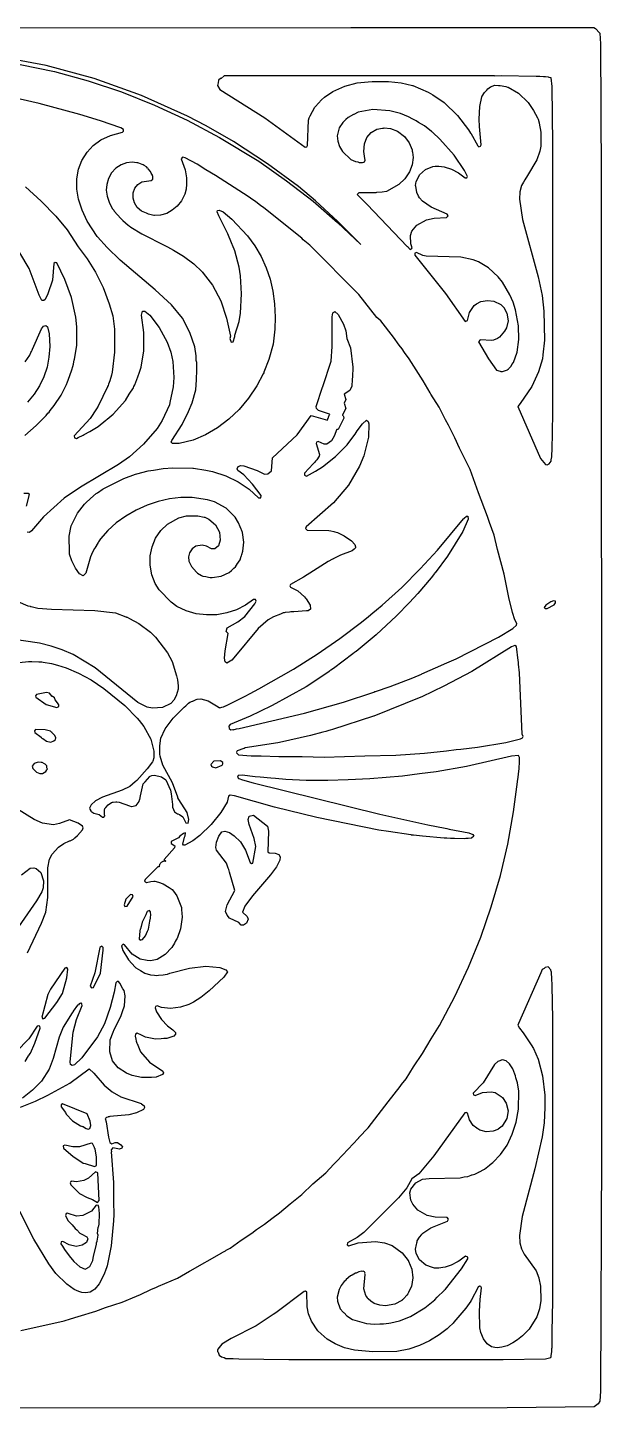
# Model space of a CAD drawing. Header units: millimetres. Extents: x 0 to 300, y 0 to 300.
# Drawn here: x 175.5 to 300, y 0 to 299.6 of the extents above; entities that cross this region are included whole.
import ezdxf

# ---------------------------------------------------------------- set-up
doc = ezdxf.new("R2010")
doc.units = ezdxf.units.MM
doc.layers.add('CUT', color=7, linetype='CONTINUOUS')

msp = doc.modelspace()

# ---------------------------------------------------------------- linework, layer by layer
at = {"layer": 'CUT'}
for points in [[(27.2191, 299.6129), (245.5886, 299.6272), (298.3489, 299.6264), (298.6672, 299.4413), (299.5771, 298.4734), (299.6094, 298.3957), (299.7618, 296.096), (299.936, 267.3332), (299.9759, 101.7682), (299.9702, 55.9573), (299.7618, 3.7248), (299.6696, 1.5786), (299.3056, 0.977), (298.3893, 0.3273), (279.572, 0.1191), (2.5999, 0.0003)], [(173.9128, 291.6307), (181.3279, 290.0822), (188.6536, 288.087), (195.89, 285.6749), (203.0371, 282.816), (210.1246, 279.5403), (217.1525, 275.8179), (225.6396, 270.6661), (231.6551, 266.3778), (237.4323, 261.9407), (242.7032, 257.3547), (247.8253, 252.5602), (242.7926, 257.5631), (237.9683, 262.03), (234.2757, 265.1271), (227.5455, 270.0407), (220.1602, 274.9245), (214.2043, 278.3491), (210.1544, 280.4337), (200.1783, 284.9304), (189.9342, 288.5932), (179.5114, 291.4223), (168.9397, 293.3579)], [(173.6682, 161.8836), (175.6582, 162.0802), (175.728, 162.0825), (176.0207, 162.0921), (176.2539, 162.0998), (176.3801, 162.104), (177.9411, 162.0323), (178.2742, 162.0045), (178.4709, 161.9881), (178.6175, 161.9759), (178.8546, 161.9562), (180.7016, 161.6363), (181.9695, 161.3132), (183.8943, 160.7293), (186.5586, 159.5601), (189.2538, 158.0792), (192.0336, 156.2364), (196.6187, 152.5147), (199.2479, 149.7802), (199.7281, 149.236), (200.6881, 147.9897), (202.2192, 145.2531), (202.8553, 142.5986), (202.8884, 141.9747), (202.8894, 141.1765), (202.6872, 140.4718), (202.5916, 140.2923), (201.4516, 138.8046), (199.1881, 136.2843), (198.8413, 135.9509), (197.6606, 134.9773), (196.0056, 134.1744), (191.7389, 132.6647), (190.2251, 131.8235), (189.2644, 130.9873), (188.93, 130.2245), (189.022, 130.0214), (189.185, 129.636), (189.2019, 129.6243), (189.2075, 129.6118), (189.8384, 129.1722), (191.0166, 128.8918), (191.7465, 128.3052), (192.046, 128.308), (192.2674, 128.559), (192.1915, 128.9469), (192.1719, 129.8104), (192.2845, 130.1518), (192.443, 130.414), (192.9655, 130.9535), (193.7133, 131.4874), (193.7527, 131.5066), (193.8862, 131.5203), (194.0859, 131.5409), (194.6335, 131.5974), (194.8548, 131.6203), (195.3731, 131.5843), (197.586, 130.7639), (197.9524, 130.5988), (198.006, 130.6082), (198.0603, 130.588), (199.0737, 130.7911), (199.7272, 131.7189), (199.7947, 132.0251), (199.8689, 132.1486), (199.9862, 132.8931), (200.5642, 135.5134), (200.6232, 135.579), (200.6606, 135.6205), (200.994, 135.991), (201.9826, 137.0896), (202.095, 137.1559), (202.423, 137.3128), (202.9746, 137.3733), (203.973, 137.2177), (204.5522, 137.0583), (205.4907, 136.3724), (206.5329, 134.1208), (206.67, 133.3542), (206.9048, 131.0499), (206.9603, 130.8548), (206.9382, 130.4349), (207.3551, 129.4224), (208.04, 129.0353), (208.086, 129.0495), (208.4317, 128.8468), (209.1445, 128.3692), (209.4139, 127.9195), (209.7939, 127.0445), (210.3117, 127.0083), (210.4775, 127.7979), (210.0802, 129.2747), (208.3204, 132.1089), (208.0943, 132.5078), (208.0576, 132.5995), (206.9637, 135.7185), (204.8075, 139.5594), (204.2276, 141.4959), (204.1947, 141.9839), (204.1921, 142.1939), (204.1902, 142.3476), (204.184, 142.8468), (204.1728, 143.7528), (204.3923, 145.4367), (205.3211, 147.4734), (207.0839, 149.7872), (209.4725, 152.1716), (209.8053, 152.4697), (209.8612, 152.5198), (210.0472, 152.6865), (210.4211, 153.0214), (210.6904, 153.2164), (211.2986, 153.4862), (211.3001, 153.4868), (211.3317, 153.5009), (212.0688, 153.8278), (212.3179, 153.9277), (213.0558, 153.9875), (214.6986, 153.5585), (216.493, 152.4535), (217.0848, 152.0719), (217.1076, 152.0751), (217.213, 152.0101), (217.6245, 152.1465), (218.0219, 152.2015), (218.4477, 152.4195), (218.473, 152.4278), (222.6864, 154.5351), (223.7836, 155.1508), (225.6613, 156.1119), (233.179, 160.4204), (238.3067, 163.6404), (243.2289, 167.0504), (247.9562, 170.6177), (249.4603, 171.8626), (250.4249, 172.6102), (251.1893, 173.2938), (252.4464, 174.3343), (256.6965, 178.1678), (260.6809, 182.1514), (264.3966, 186.2232), (270.0456, 193.0016), (270.1738, 193.1177), (270.2028, 193.1439), (270.2128, 193.1529), (270.7059, 193.5993), (271.0093, 193.5774), (271.1086, 192.9569), (269.8949, 190.3061), (266.5586, 184.9438), (263.8823, 181.333), (263.8797, 181.3296), (263.8678, 181.3143), (263.7772, 181.1968), (263.0472, 180.2501), (260.1298, 176.8108), (258.3241, 174.866), (255.5575, 171.9983), (251.1285, 167.8962), (246.7427, 164.2777), (246.6118, 164.1735), (246.6025, 164.1661), (246.3946, 164.0007), (246.0716, 163.7437), (241.8616, 160.58), (241.2619, 160.1654), (241.0892, 160.0461), (240.8876, 159.9067), (239.969, 159.2718), (235.9305, 156.5791), (228.5297, 152.4911), (225.9091, 151.2195), (223.7691, 150.2225), (219.4238, 148.3699), (219.171, 148.0687), (219.2001, 147.5351), (219.5532, 147.273), (220.0219, 147.3383), (220.1195, 147.2783), (220.8472, 147.4533), (221.38, 147.5276), (235.5609, 150.8874), (244.0166, 153.2693), (250.5785, 155.4438), (250.8604, 155.5311), (250.9904, 155.5803), (254.1498, 156.6273), (259.0391, 158.5054), (260.9812, 159.3598), (260.9898, 159.363), (265.8202, 161.4801), (265.9474, 161.5444), (268.4366, 162.6395), (277.6271, 167.3392), (280.7748, 169.2209), (281.5698, 169.972), (281.6126, 170.3331), (281.1643, 171.1495), (280.7072, 172.7283), (279.9279, 175.99), (278.8609, 181.0361), (277.4523, 186.3513), (276.6942, 189.524), (275.7036, 192.2242), (275.289, 193.5371), (273.3352, 198.6803), (271.4763, 203.7473), (269.1905, 208.3784), (268.1506, 210.6362), (267.7251, 211.4542), (266.8142, 213.3685), (266.152, 214.5345), (264.8137, 217.246), (263.0094, 220.0851), (262.8253, 220.3919), (261.3425, 223.0027), (258.2563, 227.7507), (257.2428, 229.1589), (256.7487, 229.9364), (256.1128, 230.729), (254.8956, 232.4203), (252.1136, 235.9725), (251.2927, 236.7371), (247.3238, 241.6841), (236.7412, 252.3886), (235.3102, 253.541), (234.9847, 253.9052), (226.7702, 260.4881), (225.9964, 261.0418), (224.9978, 261.846), (223.8392, 262.5853), (223.3115, 262.9628), (216.2423, 267.5667), (214.1546, 268.7647), (212.2587, 269.9744), (209.7049, 271.3412), (209.0959, 271.5488), (208.7901, 271.1661), (209.6941, 268.7492), (209.9769, 267.0519), (209.9858, 266.985), (209.9901, 266.9523), (209.9959, 266.9085), (210.0031, 266.8551), (209.9858, 265.6779), (209.8651, 264.6057), (209.6051, 263.4734), (208.9015, 262.0668), (207.958, 260.8797), (206.8774, 259.9811), (205.6792, 259.3205), (204.3209, 258.935), (203.0179, 258.8817), (202.9917, 258.8834), (202.9831, 258.884), (202.9476, 258.8863), (202.8601, 258.8919), (201.7467, 259.1213), (201.6962, 259.144), (201.4136, 259.2706), (201.2887, 259.3266), (200.2389, 259.7972), (199.2804, 260.6172), (198.6809, 261.5788), (198.3713, 262.6477), (198.4057, 263.8071), (198.7493, 264.7601), (199.3827, 265.5801), (200.3138, 266.157), (202.2951, 266.447), (202.6922, 266.7354), (202.6323, 267.1549), (202.6499, 267.4201), (202.5865, 267.4749), (202.5642, 267.6309), (202.314, 268.0071), (202.1687, 268.4026), (201.6511, 269.0039), (201.5878, 269.0991), (201.5379, 269.1355), (201.2907, 269.4226), (200.7487, 269.7102), (200.5645, 269.8442), (200.3145, 269.9405), (200.0189, 270.0973), (199.6619, 270.1917), (199.4253, 270.2827), (199.2337, 270.3048), (199.2176, 270.3091), (199.1992, 270.3088), (198.2125, 270.4226), (196.95, 270.2793), (195.7611, 269.8671), (194.6444, 269.1447), (193.7188, 268.0941), (193.0777, 266.9196), (192.6684, 265.6086), (192.5596, 264.3575), (192.7319, 263.0599), (193.1669, 261.725), (193.8653, 260.3863), (194.1978, 259.9974), (194.2914, 259.8185), (195.6891, 258.2095), (195.8419, 258.0746), (196.1207, 257.7486), (197.3461, 256.7465), (197.4881, 256.6211), (197.5219, 256.6027), (197.8777, 256.3117), (200.2691, 254.8936), (205.3932, 252.307), (205.8339, 252.0789), (207.1672, 251.3533), (209.3353, 250.0622), (211.5503, 248.3935), (213.37, 246.6317), (213.3892, 246.6082), (213.4015, 246.5932), (213.4189, 246.5719), (213.5825, 246.3717), (215.5946, 243.7206), (217.3821, 240.3256), (218.661, 236.5483), (219.4949, 232.6355), (219.386, 232.1315), (219.6242, 231.3573), (220.0709, 231.4168), (220.4878, 232.608), (220.4624, 232.8537), (221.3804, 235.8561), (221.7109, 237.65), (221.8862, 241.8605), (221.6803, 245.7593), (221.3808, 247.6189), (220.4332, 251.1953), (219.9509, 252.3912), (219.9073, 252.5363), (219.7478, 252.8949), (218.9619, 254.8438), (216.9574, 258.7965), (216.6206, 259.6627), (216.7126, 259.9731), (217.0789, 260.0223), (217.9084, 259.6233), (219.8322, 258.0389), (223.1996, 254.4335), (224.7915, 252.2441), (226.1617, 249.9293), (227.2711, 247.525), (228.1096, 245.033), (228.701, 242.4309), (229.0657, 239.6657), (229.1846, 236.8028), (229.1242, 234.2265), (228.736, 230.9712), (227.8576, 227.6419), (226.777, 224.8624), (226.7733, 224.8543), (226.7262, 224.7525), (226.7174, 224.7334), (226.6221, 224.5271), (225.2113, 221.8796), (223.4129, 219.2451), (221.3696, 216.7852), (219.1226, 214.6269), (216.6623, 212.7631), (214.0838, 211.2311), (211.3894, 210.068), (208.4131, 209.3835), (206.8978, 209.4047), (206.6735, 209.6958), (206.775, 209.9991), (208.9947, 213.5138), (210.4127, 216.2931), (211.1816, 218.2185), (211.976, 221.0549), (212.1483, 223.2084), (212.1402, 223.8948), (212.2359, 224.6721), (212.1791, 226.9687), (212.099, 227.3741), (212.0871, 228.3797), (211.7652, 230.3317), (210.7104, 233.4359), (209.0739, 236.5585), (206.7161, 239.4718), (203.1757, 242.7462), (195.5956, 249.1334), (192.7586, 251.8813), (190.6457, 254.2304), (190.5657, 254.3329), (188.3911, 257.6528), (187.306, 260.0271), (186.5442, 262.3681), (186.1856, 264.6036), (186.152, 266.8115), (186.5161, 268.8749), (187.2452, 270.8184), (188.3826, 272.6278), (189.7206, 274.0549), (191.4188, 275.2433), (193.484, 276.1891), (196.0937, 276.9564), (196.3035, 277.1676), (196.2864, 277.4998), (195.7042, 277.8629), (191.3041, 279.3985), (186.8128, 280.7967), (177.9981, 283.1493), (173.8634, 284.071)], [(175.0056, 265.0873), (178.4119, 261.9967), (181.6065, 258.7119), (184.1084, 255.7335), (186.4382, 252.0333), (188.3828, 249.4584), (190.2588, 246.5402), (191.8862, 243.1971), (193.2271, 239.6814), (193.9542, 237.0714), (194.3428, 234.1596), (194.3423, 229.1695), (193.8476, 224.8643), (193.682, 224.212), (193.3081, 222.997), (193.0301, 222.2207), (192.9452, 221.9838), (192.8552, 221.7324), (192.8272, 221.6541), (190.8113, 217.5005), (190.4737, 216.8726), (189.0503, 214.7816), (185.634, 211.0797), (185.6685, 210.5798), (186.0985, 210.4907), (186.4557, 210.6718), (186.4794, 210.6599), (187.56, 211.1967), (187.7957, 211.3511), (189.0301, 211.9769), (190.8394, 213.1054), (192.4732, 214.4152), (192.642, 214.5258), (192.781, 214.662), (194.094, 215.7146), (196.7214, 218.6914), (197.5618, 220.0892), (198.4527, 221.4669), (198.5762, 221.7765), (198.7579, 222.0787), (199.4098, 223.8663), (199.8028, 224.8514), (199.8477, 225.0668), (200.1581, 225.9179), (200.7418, 229.4844), (200.7437, 233.477), (200.2366, 237.2346), (200.4466, 238.0809), (200.9319, 238.0934), (202.0138, 237.2032), (204.0689, 234.5499), (205.7846, 231.3342), (206.5668, 229.2327), (206.9983, 227.1763), (207.2066, 223.6834), (207.0844, 221.6672), (206.3809, 218.2573), (206.2518, 217.7887), (204.6869, 214.3845), (203.5752, 212.6683), (200.6186, 209.2262), (197.575, 206.4811), (195.2373, 204.8018), (186.9826, 199.9138), (183.458, 197.5456), (178.9226, 193.4559), (176.3578, 190.4154), (175.8751, 190.0893), (175.3806, 190.1436)], [(174.8596, 211.1272), (177.3846, 213.2978), (179.4925, 215.4642), (179.8873, 215.9449), (180.1419, 216.2015), (180.3749, 216.5385), (181.2893, 217.6517), (182.743, 219.8613), (183.9266, 222.1644), (184.1335, 222.7597), (184.3258, 223.1444), (185.1217, 225.3888), (185.28, 226.0592), (185.4687, 226.6021), (185.6229, 227.5111), (185.6496, 227.6241), (185.6556, 227.7039), (186.1503, 230.6199), (186.2113, 234.6611), (185.9721, 236.759), (185.052, 241.0822), (183.5792, 244.9979), (181.8717, 248.5579), (181.4923, 248.6898), (181.1981, 248.4163), (180.8809, 244.8503), (179.9156, 241.8835), (179.3086, 240.6565), (178.9864, 240.3919), (178.594, 240.4268), (177.9787, 241.5482), (175.8454, 247.33), (173.7924, 250.7833)], [(174.9551, 227.069), (175.9974, 228.5282), (176.1615, 229.1026), (176.3366, 229.3532), (176.4693, 229.637), (176.5903, 229.8255), (178.5355, 234.2477), (178.9105, 234.831), (179.4691, 235.001), (179.8, 234.6992), (180.1679, 233.21), (180.2867, 230.4166), (180.1318, 228.1189), (179.7063, 225.9485), (179.0114, 223.8725), (178.0724, 221.8819), (176.8945, 220.0561), (175.4831, 218.3401)], [(175.2232, 195.7961), (175.8912, 198.2819), (175.6145, 198.5331), (174.7132, 198.5315)], [(173.4012, 175.0892), (175.5424, 174.1771), (176.0606, 174.0495), (176.1204, 174.0253), (176.2478, 174.0034), (177.7173, 173.6416), (180.6865, 173.4075), (190.0703, 173.1689), (194.5529, 172.6015), (196.8295, 171.788), (196.9117, 171.7483), (196.9698, 171.7202), (197.0855, 171.6643), (197.5758, 171.4273), (199.6373, 170.336), (202.1263, 168.4615), (203.2633, 167.3718), (205.8258, 163.9434), (206.8414, 162.0622), (207.8202, 158.9298), (207.8987, 158.6488), (207.964, 158.4155), (207.9759, 158.373), (208.0432, 158.132), (208.168, 156.7645), (208.1682, 156.7534), (208.1708, 156.5733), (208.1735, 156.383), (208.1779, 156.0761), (207.7142, 154.5981), (207.2205, 153.7104), (206.5365, 152.9964), (204.7596, 152.0615), (202.6248, 151.9363), (201.4637, 152.1902), (199.3906, 153.1724), (190.1507, 160.6903), (185.3855, 163.6077), (183.0222, 164.6398), (180.6001, 165.436), (178.054, 166.0562), (171.6257, 166.9742)], [(174.0479, 16.9128), (183.433, 19.0207), (184.7736, 19.4476), (186.4751, 19.915), (190.2646, 21.0793), (192.3688, 21.866), (195.9835, 23.0169), (199.0932, 24.3799), (200.0235, 24.7277), (202.2662, 25.7707), (203.452, 26.2905), (203.7729, 26.4233), (203.9208, 26.496), (207.9934, 28.281), (210.6027, 29.7697), (210.7299, 29.8419), (210.7903, 29.8716), (217.598, 33.7355), (217.692, 33.7971), (218.3946, 34.1963), (218.5662, 34.3129), (219.4079, 34.7931), (221.7991, 36.4912), (224.1721, 38.0478), (225.1451, 38.784), (226.9265, 39.9947), (228.4483, 41.2132), (230.1699, 42.4358), (232.4317, 44.4028), (234.9597, 46.4271), (237.3909, 48.7158), (240.1886, 51.1489), (241.9002, 52.9607), (242.5933, 53.6132), (245.0291, 56.2728), (247.2002, 58.5711), (247.3353, 58.7108), (247.3666, 58.7472), (249.375, 60.8732), (253.7284, 66.5169), (256.3588, 69.8792), (256.6201, 70.2658), (257.6094, 71.5482), (259.2264, 74.1199), (261.2038, 77.0442), (263.0583, 80.2145), (264.8629, 83.0845), (268.1808, 89.3648), (271.1625, 95.7458), (273.8012, 102.2388), (276.0912, 108.8396), (278.0592, 115.6085), (279.6643, 122.4469), (280.9395, 129.4161), (281.765, 135.9778), (281.8042, 136.2418), (281.8219, 136.4303), (282.1312, 138.8894), (282.1838, 140.2939), (282.1887, 140.3461), (282.1877, 140.3967), (282.2192, 141.2386), (281.9902, 141.6755), (280.4567, 141.5474), (270.6865, 139.2842), (264.1073, 138.1534), (260.5461, 137.6921), (256.863, 137.2239), (249.7535, 136.5992), (245.0192, 136.3783), (240.6464, 136.2618), (235.9581, 136.2411), (231.508, 136.4521), (229.2889, 136.663), (228.2889, 136.758), (225.9162, 136.9835), (224.8961, 137.0805), (222.0561, 137.4019), (221.1502, 137.3158), (221.047, 136.9602), (221.2526, 136.6945), (221.5189, 136.6147), (221.8824, 136.4383), (223.1103, 136.1378), (224.4618, 135.7329), (251.9268, 128.9706), (262.3129, 126.6196), (266.0544, 125.8963), (266.4142, 125.8173), (266.952, 125.7228), (271.2455, 124.8927), (272.0584, 124.5672), (272.2964, 124.1529), (271.832, 123.7438), (271.1071, 123.6502), (270.9518, 123.6452), (270.8475, 123.6419), (270.579, 123.6334), (270.2212, 123.622), (270.2142, 123.6218), (268.1344, 123.6379), (267.8832, 123.6526), (267.5997, 123.6691), (267.2635, 123.6887), (266.4649, 123.7353), (266.0409, 123.7601), (265.8513, 123.7711), (261.1566, 124.1853), (259.2484, 124.3783), (258.7963, 124.424), (258.6771, 124.4361), (258.6539, 124.4384), (253.7737, 125.1682), (251.6929, 125.5055), (238.2454, 128.2064), (229.0388, 130.4411), (220.3764, 132.9329), (219.4467, 133.05), (219.0647, 132.8317), (218.7622, 131.5481), (217.4327, 129.2879), (215.3199, 126.699), (212.8917, 124.3045), (211.3229, 123.15), (209.6413, 122.2155), (209.2981, 122.202), (209.1446, 122.4155), (209.5219, 123.9253), (209.5035, 123.9516), (209.6481, 124.2408), (209.7374, 124.896), (209.2908, 124.7769), (208.5165, 124.1813), (208.2098, 123.8152), (206.6734, 123.0405), (206.6219, 122.5847), (207.4276, 122.0804), (207.373, 121.6657), (205.1161, 119.0773), (205.1403, 119.0607), (205.231, 118.9842), (205.3138, 118.8991), (205.3878, 118.8062), (205.4229, 118.7518), (205.4618, 118.727), (205.4252, 118.733), (205.3031, 118.7409), (205.1807, 118.7367), (205.0593, 118.7207), (204.9401, 118.6928), (204.8242, 118.6534), (204.7126, 118.6028), (204.6066, 118.5416), (204.5071, 118.4703), (204.415, 118.3896), (204.3312, 118.3002), (204.2566, 118.2032), (204.1919, 118.0992), (204.1376, 117.9895), (204.0944, 117.8749), (204.0625, 117.7567), (204.0424, 117.6359), (204.0355, 117.5343), (203.7437, 117.531), (203.0851, 116.8648), (202.4304, 116.2024), (202.2953, 116.0657), (201.7879, 115.5523), (201.6495, 115.4123), (200.9857, 114.7571), (200.8827, 114.4018), (201.2739, 114.0946), (202.2056, 114.3602), (202.9042, 114.4013), (203.107, 114.3869), (203.8904, 114.1653), (204.8817, 113.8299), (206.2322, 113.0078), (206.8524, 112.5891), (207.1492, 112.2165), (207.8726, 111.2571), (208.8738, 108.6606), (208.8896, 108.4521), (208.9027, 108.2803), (208.914, 108.1306), (208.9569, 107.5651), (209.0139, 106.5575), (209.0068, 106.4651), (208.9987, 106.3601), (208.9861, 106.1975), (208.9804, 106.1236), (208.6598, 104.0882), (207.9178, 101.9815), (207.8615, 101.884), (207.7373, 101.6688), (207.5444, 101.3347), (207.3304, 100.9642), (206.778, 100.024), (205.3696, 98.5229), (203.6057, 97.4405), (202.1534, 97.1546), (201.406, 97.1673), (199.8893, 97.5141), (198.1674, 98.5597), (196.5227, 100.6248), (196.223, 100.7671), (195.8323, 100.3814), (196.1788, 99.3845), (197.3762, 97.3162), (198.808, 95.7701), (198.8473, 95.7455), (198.9718, 95.6088), (199.9888, 95.0296), (200.9309, 94.4387), (202.1546, 94.1096), (203.0441, 94.009), (203.4317, 93.9286), (203.9073, 93.9852), (204.9109, 94.0491), (205.3188, 94.1533), (205.8684, 94.2188), (206.3673, 94.4213), (210.5951, 95.502), (214.1557, 95.951), (217.1918, 95.6424), (218.5225, 95.1705), (218.8912, 94.7533), (218.8964, 94.713), (218.0405, 93.5639), (214.8501, 90.6122), (213.0521, 89.14), (211.4741, 88.136), (210.5096, 87.6596), (208.7, 87.0848), (206.4929, 86.8088), (204.5311, 87.0166), (203.5824, 87.3605), (203.2399, 87.2159), (203.1644, 86.8871), (203.4864, 86.0534), (204.5611, 84.3905), (205.8665, 83.0228), (206.9838, 82.1358), (207.6011, 81.547), (207.6158, 81.4314), (207.5949, 81.1988), (207.2361, 80.7696), (205.6855, 80.2768), (205.1391, 80.2409), (205.0747, 80.2367), (204.4845, 80.1979), (203.2197, 80.1147), (201.0522, 80.5885), (200.1972, 80.9608), (199.2819, 81.3906), (198.8766, 81.2283), (198.8119, 80.7857), (198.9804, 80.1027), (199.0165, 79.6675), (199.1858, 79.2701), (199.1961, 79.2281), (199.2317, 79.1622), (199.9815, 77.4023), (201.9667, 75.1636), (204.8462, 73.1754), (205.002, 72.8476), (204.789, 72.4269), (203.3676, 71.8968), (202.3516, 71.798), (200.1712, 71.831), (198.1733, 72.2183), (196.9382, 72.7243), (195.1452, 73.89), (193.9182, 75.4241), (193.3299, 77.3405), (193.4196, 79.9621), (194.0261, 81.6708), (194.3033, 82.2465), (195.5327, 84.6045), (195.768, 85.2883), (195.9521, 85.6708), (196.058, 86.1313), (196.4856, 87.374), (196.6941, 89.5181), (196.4558, 90.6497), (196.1627, 91.0601), (195.5299, 92.2685), (195.2391, 92.6114), (194.911, 92.6673), (194.6357, 92.3767), (194.3057, 90.3262), (193.4112, 86.9578), (192.1455, 83.466), (190.6411, 80.6413), (187.2646, 76.0704), (185.639, 74.5411), (185.1728, 74.4208), (184.8103, 74.6417), (184.7181, 75.2291), (185.4077, 81.6563), (186.1071, 84.3542), (187.3341, 87.4152), (187.2743, 87.7422), (187.2268, 87.7657), (187.1647, 87.9398), (187.0255, 87.8652), (186.9457, 87.9046), (186.6743, 87.7825), (186.5357, 87.6028), (186.3308, 87.4931), (185.4077, 86.2126), (185.3792, 86.1041), (185.1549, 85.8134), (183.2252, 82.7455), (182.3567, 80.5648), (181.0532, 75.9111), (180.1871, 73.5797), (178.4832, 71.0424), (176.5937, 69.0358), (174.4102, 67.295)], [(175.4682, 98.8674), (178.5419, 105.3192), (179.432, 107.6966), (179.8666, 110.8584), (179.8678, 117.3146), (180.2386, 119.1928), (180.8132, 120.2705), (182.2121, 121.816), (183.3274, 122.6162), (184.6212, 123.173), (184.7045, 123.1732), (185.4803, 123.5438), (185.7634, 123.8375), (186.3439, 124.2825), (187.4261, 125.5689), (187.5691, 125.9721), (187.4368, 126.3569), (186.4905, 126.9779), (184.5585, 127.6868), (182.4404, 126.8935), (181.0968, 126.625), (178.7543, 126.9833), (176.8983, 127.7557), (173.3209, 130.0513)], [(174.1577, 115.7976), (176.0757, 117.2402), (176.8506, 117.3333), (177.3245, 117.1858), (178.3472, 116.2543), (178.9413, 114.4621), (178.887, 112.9696), (178.5895, 112.1014), (177.4591, 110.1091), (173.5014, 104.5138)], [(174.9465, 75.2488), (175.7003, 76.4696), (175.8118, 76.6321), (175.8444, 76.703), (176.0903, 77.1012), (177.0903, 79.2236), (178.2534, 82.5359), (178.1664, 82.9271), (177.8555, 83.0475), (177.589, 82.9134), (175.7604, 80.1695), (173.0202, 77.3698)], [(173.9376, 65.3611), (177.214, 66.657), (179.9169, 67.9337), (184.6513, 70.5547), (188.8175, 73.6757), (189.8849, 72.7692), (192.0945, 70.1148), (193.8218, 68.6863), (195.757, 67.5751), (200.1077, 66.1366), (200.1373, 66.126), (200.2008, 66.103), (200.2183, 66.0967), (200.2322, 66.0917), (200.7573, 65.659), (200.833, 65.2856), (200.6385, 64.8767), (199.1559, 64.1007), (197.4255, 63.6986), (193.3604, 63.3173), (193.2002, 63.2783), (193.0094, 63.2779), (192.8783, 63.2), (192.6408, 63.1422), (192.4751, 62.9606), (192.3513, 62.8871), (192.5268, 62.217), (193.0352, 58.8262), (193.3718, 57.7125), (193.7797, 57.4005), (194.4757, 57.7096), (195.0318, 57.6744), (195.7503, 57.2268), (196.07, 56.7512), (195.9269, 56.4449), (195.4218, 56.2862), (193.9763, 56.5498), (193.6519, 56.1198), (193.6781, 55.7065), (193.6204, 55.6407), (194.1002, 49.0478), (194.1345, 48.5064), (194.1377, 48.0991), (194.152, 46.2664), (194.1634, 44.797), (194.1844, 42.1082), (194.1632, 40.7198), (193.6541, 35.2503), (192.7515, 30.9288), (192.3321, 29.7122), (192.2729, 29.5878), (192.1534, 29.3369), (191.5839, 28.141), (191.0446, 27.0085), (190.0848, 25.891), (189.6328, 25.5882), (189.0845, 25.25), (188.0319, 25.0456), (188.0291, 25.0452), (187.2467, 25.1745), (186.5935, 25.3721), (185.6225, 25.8217), (183.9901, 26.9417), (181.6304, 29.3058), (180.0759, 31.4), (176.831, 36.6991), (173.7851, 42.7296)]]:
    msp.add_lwpolyline(points, dxfattribs=at)
for points in [[(268.7876, 280.5243), (271.1725, 277.4411), (271.6175, 276.7187), (271.6327, 276.6941), (271.6351, 276.6901), (271.6352, 276.6899), (273.1435, 273.9607), (273.4159, 273.776), (273.7325, 273.8658), (273.8672, 274.1661), (273.5322, 278.2032), (273.4521, 279.739), (273.5876, 282.5323), (274.0516, 284.633), (274.0608, 284.6595), (274.0742, 284.6977), (274.0751, 284.7005), (274.1022, 284.7778), (274.6351, 285.5216), (275.1032, 286.0444), (275.117, 286.0597), (275.1291, 286.0732), (275.3438, 286.3129), (275.9237, 286.7508), (276.8716, 287.1293), (277.6781, 287.097), (278.0229, 287.0502), (279.2802, 286.824), (279.6224, 286.7176), (279.7403, 286.67), (281.9976, 285.3805), (284.1198, 283.3531), (285.2627, 281.6387), (286.0931, 280.0846), (286.2407, 279.7365), (286.4736, 278.9942), (286.4937, 278.9302), (286.501, 278.9068), (286.5021, 278.9032), (286.8064, 276.9737), (286.8079, 273.8798), (286.6469, 272.8287), (286.0072, 270.9512), (283.9591, 267.5554), (283.3402, 266.621), (283.0669, 266.0762), (282.6286, 265.3494), (282.2816, 263.9929), (282.1959, 262.3912), (282.8745, 258.0152), (286.2346, 245.5278), (287.1012, 241.5248), (287.5224, 238.0645), (287.611, 231.7854), (287.2992, 228.6216), (287.1895, 227.733), (286.344, 224.9312), (284.8945, 221.7679), (282.333, 218.0755), (281.8598, 217.4343), (281.8709, 217.4094), (281.8552, 217.3867), (286.738, 206.0921), (287.8695, 204.8289), (288.2405, 204.7325), (288.6716, 204.9958), (289.0857, 205.5244), (289.1142, 205.8224), (289.219, 206.4701), (289.2306, 207.0407), (289.3061, 207.831), (289.4258, 215.9645), (289.4258, 259.9123), (289.4258, 274.3555), (289.2772, 286.8216), (289.0967, 288.7249), (288.678, 288.7883), (288.5247, 288.8758), (287.8243, 288.9175), (287.4146, 288.9795), (286.5909, 288.991), (285.7953, 289.0384), (278.226, 289.128), (276.8245, 289.1272), (276.7671, 289.128), (276.6813, 289.128), (276.6778, 289.128), (218.1226, 289.1578), (217.5096, 288.6182), (217.3614, 288.5871), (216.9261, 288.2506), (216.8359, 287.6403), (216.6694, 287.0816), (217.2358, 286.1947), (226.981, 280.0396), (235.7153, 273.7191), (236.0403, 273.7797), (236.197, 274.0306), (236.4275, 279.5121), (236.6052, 280.0712), (236.7665, 280.511), (237.8216, 282.3596), (237.938, 282.5213), (239.2806, 283.955), (239.9275, 284.5166), (241.6915, 285.7589), (244.3087, 286.9357), (244.3249, 286.9411), (246.9748, 287.6364), (249.3816, 287.8555), (250.2171, 287.9095), (253.118, 287.909), (253.7759, 287.9008), (256.5067, 287.6709), (259.0006, 287.0924), (259.0235, 287.084), (259.0333, 287.0804), (259.039, 287.0783), (259.0444, 287.0763), (262.3967, 285.6246), (263.3909, 285.0421), (265.837, 283.3557)], [(253.3378, 264.0932), (252.4166, 263.8925), (251.2044, 263.8147), (251.0747, 263.8064), (250.9573, 263.7989), (250.3631, 263.7608), (247.3785, 263.7708), (247.0242, 263.3799), (249.1373, 261.261), (257.814, 252.1448), (257.8995, 252.1222), (258.4882, 251.4951), (258.8087, 251.5878), (258.9394, 251.8563), (258.6048, 252.7197), (258.5512, 254.5167), (258.8822, 255.4529), (259.9739, 256.7865), (262.0205, 257.9483), (263.7162, 258.3087), (266.3963, 258.4354), (266.7079, 258.7784), (266.5055, 259.1601), (263.0397, 260.6381), (261.1623, 261.9495), (260.4914, 262.6808), (260.29, 263.0354), (259.9493, 263.8447), (259.6871, 265.2226), (259.6829, 265.2681), (259.6805, 265.2939), (259.6799, 265.3002), (259.6798, 265.302), (259.7444, 265.8389), (259.789, 266.1767), (260.5212, 267.6628), (261.8544, 268.8622), (263.4382, 269.5075), (263.8842, 269.5359), (264.0387, 269.5457), (264.1711, 269.5541), (264.6926, 269.5873), (265.8563, 269.4333), (267.4286, 268.8863), (268.9497, 268.1211), (270.4287, 267.0237), (270.764, 267.0452), (270.9578, 267.3196), (270.3033, 268.6289), (268.018, 271.9795), (264.9603, 275.4194), (263.328, 276.9061), (263.2174, 277.0106), (263.09, 277.0991), (261.5945, 278.2778), (260.3284, 279.0182), (259.7695, 279.4065), (259.0475, 279.7672), (258.1466, 280.294), (256.3722, 281.0152), (254.0533, 281.599), (250.3794, 281.8309), (247.1804, 281.3061), (246.2464, 280.7915), (246.2433, 280.7905), (246.207, 280.7698), (245.0446, 280.1294), (244.5515, 279.6715), (244.3148, 279.4802), (244.2589, 279.3997), (243.8733, 279.0417), (243.081, 277.8579), (242.651, 276.1302), (242.7844, 274.9844), (243.1938, 273.7935), (243.8279, 272.7263), (245.625, 271.0353), (246.6538, 270.5702), (247.128, 270.5328), (247.464, 270.3849), (248.1541, 270.3217), (248.4444, 270.4292), (248.4472, 270.4289), (248.4483, 270.4306), (248.5851, 270.4813), (248.7455, 270.8565), (248.6352, 271.2138), (248.4497, 272.7162), (248.5576, 274.4166), (249.0999, 275.7674), (250.0129, 276.8411), (251.2863, 277.5586), (252.526, 277.8202), (252.6229, 277.8326), (252.6669, 277.8383), (252.6838, 277.8404), (252.8578, 277.8627), (254.2551, 277.7167), (255.7523, 277.149), (257.2292, 276.001), (258.2844, 274.6349), (258.9088, 273.1408), (258.9198, 273.0615), (258.9545, 272.8126), (258.9833, 272.6056), (259.1101, 271.4645), (258.8976, 269.8711), (258.3294, 268.3402), (257.3129, 266.8142), (255.999, 265.5698)], [(276.6075, 231.7854), (276.226, 231.7134), (273.6814, 231.847), (273.3451, 231.4492), (275.487, 227.7798), (277.2214, 225.2833), (278.0078, 225.0939), (278.1853, 224.9857), (278.3271, 225.017), (278.4521, 224.9869), (278.4753, 224.9962), (278.498, 224.9882), (279.6451, 225.3891), (279.7725, 225.5195), (279.8212, 225.5392), (279.9287, 225.6795), (280.4102, 226.1725), (280.5532, 226.4946), (280.9311, 226.988), (281.7219, 229.2224), (282.1001, 231.9542), (282.013, 234.9163), (281.3368, 238.4022), (280.808, 240.0525), (280.1468, 241.6156), (278.5236, 244.3829), (277.5818, 245.5563), (275.4679, 247.4673), (273.3066, 248.7858), (272.1416, 249.2546), (269.4681, 249.7916), (261.9974, 250.06), (261.2507, 250.1911), (261.2447, 250.1929), (261.2413, 250.1939), (261.2353, 250.1956), (261.2164, 250.2011), (259.8897, 250.8439), (259.4823, 250.702), (259.4764, 250.2394), (266.1551, 241.9102), (270.4045, 235.8873), (270.9405, 236.039), (271.389, 237.7937), (272.3737, 239.3144), (272.8616, 239.7065), (273.7988, 240.1858), (275.2675, 240.402), (276.6186, 240.2544), (278.1496, 239.5236), (278.2149, 239.4682), (278.9007, 238.7843), (278.9187, 238.7541), (279.4975, 237.6455), (279.7487, 236.0275), (279.749, 236.0251), (279.748, 236.0171), (279.7477, 236.0147), (279.7477, 236.0145), (279.7475, 236.0132), (279.3844, 234.5145), (278.9863, 233.7535), (277.8406, 232.4878), (277.4306, 232.1971)], [(202.5097, 186.959), (203.2699, 188.8125), (204.4159, 190.4778), (205.8257, 191.8552), (208.2783, 193.251), (209.9601, 193.6574), (212.4552, 193.7174), (213.8319, 193.4052), (213.9475, 193.3691), (213.9675, 193.3629), (213.9701, 193.3621), (213.9803, 193.3589), (214.7974, 192.9543), (216.2266, 191.7226), (217.1136, 190.117), (217.3015, 188.4269), (216.8844, 187.1751), (216.0802, 186.4874), (215.3909, 186.519), (214.2978, 187.1181), (213.3693, 187.3384), (212.0084, 187.0764), (211.165, 186.5049), (210.6049, 185.6865), (210.3938, 184.8068), (210.5054, 183.864), (211.0226, 182.7139), (212.1141, 181.4863), (212.1175, 181.4818), (212.1189, 181.4809), (212.3319, 181.2414), (213.2501, 180.7652), (213.5077, 180.6021), (214.1654, 180.4873), (214.7487, 180.3479), (215.1279, 180.3192), (215.1319, 180.3185), (215.134, 180.3188), (215.5073, 180.2905), (217.4582, 180.5769), (219.1931, 181.3991), (219.7114, 181.855), (220.1191, 182.1805), (220.2347, 182.3154), (220.5746, 182.6144), (220.8329, 183.0135), (220.866, 183.0522), (220.8998, 183.117), (221.5761, 184.1618), (221.837, 184.9121), (221.8875, 185.0088), (221.9738, 185.3056), (222.2169, 186.0046), (222.3887, 187.993), (222.0973, 190.0874), (221.8848, 190.6161), (221.8585, 190.7804), (221.6217, 191.2706), (221.2515, 192.1917), (220.5053, 193.408), (218.5518, 195.3492), (216.057, 196.6963), (214.519, 197.1796), (211.1794, 197.6732), (208.7594, 197.6462), (206.2834, 197.3536), (203.8247, 196.7639), (201.4053, 195.9687), (199.0403, 194.9068), (196.8243, 193.6384), (194.725, 192.1386), (192.8677, 190.4853), (191.3044, 188.7195), (190.9031, 188.0537), (190.7737, 187.8945), (190.0694, 186.6965), (190.0347, 186.613), (189.5544, 185.8161), (189.1118, 184.806), (188.1621, 181.2776), (187.5366, 180.6725), (186.7762, 181.0932), (185.9174, 182.3441), (185.0886, 183.9142), (184.6052, 185.3724), (184.5904, 185.6001), (184.5601, 187.1547), (184.5474, 187.8032), (184.538, 188.285), (184.5191, 189.2526), (184.9684, 191.5114), (186.3232, 194.273), (187.8729, 196.1968), (188.1072, 196.4732), (189.147, 197.451), (190.382, 198.5096), (190.484, 198.5807), (190.7018, 198.7325), (190.8711, 198.8505), (191.6514, 199.3944), (191.8614, 199.5192), (196.3665, 201.7863), (198.9149, 202.6944), (199.1638, 202.764), (201.6672, 203.4242), (202.8031, 203.6196), (204.8719, 203.9357), (207.0275, 204.1091), (211.3499, 204.0215), (211.5128, 204.008), (214.1344, 203.6094), (215.622, 203.3216), (218.4866, 202.3766), (221.1883, 201.0742), (223.5666, 199.4486), (225.5931, 197.5748), (226.0868, 197.5935), (226.1649, 198.0813), (224.2794, 200.5891), (222.4302, 202.5849), (221.112, 203.5541), (220.963, 203.8869), (221.1718, 204.4041), (221.7428, 204.6143), (222.3958, 204.5479), (225.2868, 203.505), (226.8731, 202.6905), (227.6002, 202.7811), (228.4312, 203.4758), (228.6347, 206.2981), (233.9825, 211.2612), (237.0325, 215.4389), (240.5739, 214.4603), (240.5845, 214.5511), (240.609, 214.6646), (240.6443, 214.7752), (240.6902, 214.8819), (240.7462, 214.9837), (240.7831, 215.0376), (240.7837, 215.0451), (240.8047, 215.161), (240.8369, 215.2743), (240.8801, 215.3838), (240.9339, 215.4887), (240.9976, 215.5877), (241.0567, 215.6622), (240.9648, 215.7347), (238.6097, 216.5433), (238.1702, 216.9658), (238.1159, 217.4407), (239.479, 221.5877), (239.5168, 221.679), (239.5324, 221.75), (241.3389, 227.2462), (241.5404, 230.461), (241.5702, 236.8677), (241.7088, 237.7271), (242.172, 238.0483), (242.8838, 237.3903), (244.0226, 235.2925), (244.5118, 233.8018), (244.7883, 232.135), (245.532, 230.1348), (246.0392, 225.9535), (245.9564, 223.7889), (245.9342, 223.4233), (245.9049, 222.941), (245.86, 222.2021), (245.8374, 221.8307), (245.3751, 220.8679), (244.1618, 220.113), (244.5197, 218.9289), (244.1955, 218.1191), (244.5157, 216.9591), (243.7959, 215.6023), (243.8356, 215.556), (243.9022, 215.4611), (243.9594, 215.3602), (244.0066, 215.2543), (244.0433, 215.1443), (244.0692, 215.0313), (244.0841, 214.9163), (244.0849, 214.892), (242.8723, 212.4461), (242.7706, 212.4417), (242.6513, 212.4485), (242.5593, 212.463), (242.027, 210.9535), (241.4038, 209.9892), (240.4401, 209.2092), (239.7999, 209.264), (238.5502, 209.8481), (238.1751, 209.6991), (238.1077, 209.3702), (238.8273, 206.9884), (238.75, 206.6321), (238.212, 205.8258), (237.9855, 205.5642), (237.7931, 205.342), (237.6078, 205.128), (237.4485, 204.9439), (235.562, 202.9135), (235.547, 202.4846), (236.009, 202.3204), (237.9279, 203.3708), (239.4403, 204.3212), (242.3049, 206.5674), (244.8465, 209.1116), (246.2677, 211.0539), (246.5713, 211.4239), (247.0283, 212.0935), (248.1642, 213.6458), (248.9913, 214.412), (249.3679, 214.1438), (249.5239, 213.6798), (249.4639, 210.7642), (248.4158, 206.6779), (247.5164, 204.4843), (245.1485, 200.3715), (241.8609, 196.4786), (235.9547, 191.2909), (235.8197, 190.9457), (236.145, 190.609), (240.8784, 190.5048), (241.3074, 190.4069), (241.9605, 190.2579), (242.1527, 190.214), (242.7106, 190.0867), (244.2021, 189.3447), (245.774, 188.2285), (246.4523, 187.4868), (246.6175, 186.9429), (246.6009, 186.7217), (246.3544, 186.439), (245.9278, 186.0559), (243.4049, 185.1525), (241.7592, 184.3205), (241.6826, 184.2893), (241.618, 184.2491), (240.7309, 183.8006), (237.5434, 181.7174), (235.3714, 180.3677), (232.4959, 178.7753), (232.3532, 178.4741), (232.4959, 178.1728), (234.1098, 177.4113), (235.545, 176.1214), (235.5564, 176.1097), (235.8157, 175.8423), (235.86, 175.7967), (235.957, 175.6967), (236.8018, 174.2638), (236.8725, 173.4138), (236.3321, 173.0941), (236.0233, 173.0328), (233.2327, 172.8474), (232.5991, 172.8376), (232.2884, 172.7847), (231.3746, 172.724), (231.1925, 172.6579), (230.9597, 172.6422), (230.3594, 172.3558), (228.8277, 171.8004), (227.6523, 171.0999), (225.5149, 169.2303), (220.2332, 162.8531), (219.7778, 162.3918), (218.744, 161.7032), (218.3322, 162.0034), (218.2244, 162.7697), (218.3458, 164.4211), (219.029, 168.1162), (218.5852, 168.6011), (218.8216, 169.3502), (221.1361, 170.7059), (222.6174, 171.8734), (224.7854, 174.6041), (225.0886, 175.1671), (224.9651, 175.5129), (224.5033, 175.5585), (222.8016, 174.3006), (220.8361, 173.3025), (218.7498, 172.6161), (216.5419, 172.2188), (214.3096, 172.1846), (212.0721, 172.453), (209.9271, 173.0535), (207.8828, 174.0435), (206.606, 174.9644), (204.0406, 177.646), (203.1755, 178.9749), (202.4278, 180.9164), (202.0533, 183.008), (202.0848, 185.0148)], [(287.7594, 173.5555), (288.2359, 173.5555), (289.7546, 174.3893), (290.0524, 174.836), (289.9929, 175.1338), (289.6057, 175.2231), (288.9804, 175.0445), (287.9083, 174.3), (287.5807, 173.7639)], [(283.0076, 145.7879), (282.755, 146.2804), (282.2193, 159.6094), (282.0084, 161.5112), (281.981, 161.8991), (281.9187, 162.3202), (281.5865, 165.3154), (281.1965, 165.5554), (280.4931, 165.2351), (271.8477, 159.8866), (265.7801, 156.6883), (261.0448, 154.4365), (260.8343, 154.3402), (250.6173, 150.2181), (250.5043, 150.1768), (241.6293, 147.3432), (241.1362, 147.1919), (240.8334, 147.0989), (240.1864, 146.9003), (239.5819, 146.7148), (236.874, 146.0143), (230.1281, 144.499), (229.8085, 144.4321), (222.69, 143.3052), (222.48, 143.2294), (222.3917, 143.2159), (220.9585, 142.6912), (220.9588, 142.6808), (220.9256, 142.6688), (220.843, 142.3763), (220.8612, 142.3432), (220.8401, 142.2704), (220.973, 142.1236), (220.9732, 142.1137), (220.9856, 142.1097), (220.9966, 142.0975), (221.0217, 142.0519), (221.0431, 142.0461), (221.217, 141.8542), (223.9684, 141.6038), (226.1364, 141.6135), (229.9872, 141.4547), (235.0756, 141.4369), (239.8043, 141.3355), (248.6389, 141.6209), (255.413, 141.7523), (261.5984, 142.1689), (266.3651, 142.7232), (268.4983, 142.9422), (269.4524, 143.0822), (273.1045, 143.5068), (279.2543, 144.487), (282.4388, 145.2825), (282.8909, 145.5115)], [(180.2138, 155.2021), (179.6286, 155.3469), (177.414, 154.9423), (177.181, 154.6584), (177.2876, 154.3071), (179.5423, 152.7072), (181.851, 152.1168), (182.2631, 152.3128), (182.2852, 152.6392), (181.98, 153.1394), (181.4526, 153.7553), (181.2983, 154.1995), (180.8274, 154.5232), (180.8052, 154.5114)], [(181.5425, 145.1683), (181.6161, 145.5436), (181.4286, 146.0446), (180.8336, 146.6145), (180.7961, 146.6661), (180.7721, 146.6734), (180.4778, 146.9554), (179.2989, 147.2575), (177.2092, 147.2883), (176.9768, 146.9989), (177.0656, 146.6741), (178.4089, 145.6579), (178.4663, 145.5395), (178.8251, 145.343), (179.5967, 144.7594), (180.5393, 144.5903), (181.2093, 144.8373)], [(178.4338, 137.7646), (178.7385, 137.7759), (179.4533, 138.2137), (179.6574, 138.5799), (179.8175, 138.7377), (179.6958, 139.0274), (179.6445, 139.4108), (179.4353, 139.6472), (179.4189, 139.6863), (179.3781, 139.7119), (179.3208, 139.7766), (179.1638, 139.8461), (178.6688, 140.1561), (178.5084, 140.1362), (178.4271, 140.1722), (177.8076, 140.2228), (176.885, 139.9334), (176.4933, 139.3827), (176.61, 138.8331), (177.4125, 138.0559), (178.1702, 137.7548), (178.3402, 137.7611), (178.3702, 137.7418)], [(215.604, 139.1901), (216.3485, 139.0114), (217.7183, 139.5772), (217.8672, 139.8452), (217.8374, 140.143), (217.361, 140.5302), (215.9316, 140.411), (215.2466, 139.7559), (215.3657, 139.339)], [(229.19, 120.4863), (230.0061, 120.1624), (230.2808, 119.7011), (230.224, 118.9637), (229.466, 117.4979), (228.1918, 115.7498), (224.259, 111.25), (222.6494, 109.0007), (222.1087, 107.6813), (223.13, 106.734), (223.3762, 106.1739), (223.004, 105.3199), (222.3035, 104.8623), (221.8233, 104.8758), (221.3292, 105.4483), (219.3302, 106.4063), (218.7868, 107.0435), (218.4423, 107.8257), (218.774, 109.2498), (220.48, 112.3583), (219.2689, 116.3293), (219.1179, 116.9449), (218.9949, 117.228), (218.6717, 118.2875), (216.4465, 121.109), (216.318, 121.6798), (216.5027, 122.8338), (216.988, 124.1714), (217.6436, 125.1161), (218.3078, 125.2824), (219.2641, 124.9517), (220.3309, 124.2773), (221.6944, 122.9709), (222.7968, 121.1628), (223.7688, 118.4558), (224.0488, 118.2699), (224.3398, 118.3462), (224.9785, 121.9194), (224.6368, 123.6947), (223.5353, 126.7052), (223.3454, 127.8055), (223.5705, 128.5413), (224.4769, 128.7301), (227.5649, 126.3319), (227.785, 125.2464), (227.6052, 120.804), (227.8807, 120.5706)], [(196.5577, 108.896), (197.0992, 108.9488), (198.3617, 111.0684), (198.2273, 111.4477), (197.829, 111.5055), (196.7782, 110.4772), (196.4175, 109.2651)], [(201.0514, 102.5415), (201.5202, 103.589), (201.7454, 103.967), (202.0106, 105.7618), (202.141, 106.3655), (202.1316, 106.58), (202.2017, 107.0544), (202.1678, 107.76), (201.9128, 108.0212), (201.4551, 107.8418), (201.3871, 107.6944), (201.3701, 107.688), (201.1287, 107.1338), (200.381, 105.512), (200.1213, 104.6024), (199.9608, 104.094), (199.9516, 104.0082), (199.8447, 103.6338), (199.6691, 101.8478), (200.0441, 101.5802), (200.1547, 101.6495), (200.3948, 101.7171)], [(190.0514, 94.4845), (189.0806, 91.6183), (189.3299, 91.2301), (189.7748, 91.3522), (191.3086, 94.4583), (191.8984, 99.4126), (191.8965, 100.037), (191.6226, 100.2823), (191.1519, 99.9953)], [(183.0322, 90.0619), (184.0113, 93.4043), (184.2406, 95.283), (184.0166, 95.6519), (183.5387, 95.5313), (180.436, 90.9877), (179.8844, 89.7905), (178.5564, 84.9042), (178.8104, 84.5503), (179.2337, 84.6534), (181.86, 88.0458)], [(289.2479, 12.3299), (289.2588, 13.0045), (289.2772, 13.1785), (289.319, 16.7128), (289.4258, 23.2917), (289.4258, 25.7838), (289.4556, 75.7306), (289.4258, 78.936), (289.4258, 84.5418), (289.3407, 88.1086), (289.3066, 91.78), (289.215, 93.372), (289.1899, 94.4202), (289.1396, 94.6826), (289.1334, 94.7893), (289.1122, 94.8252), (289.0462, 95.1688), (288.4257, 95.7842), (287.7721, 95.6922), (287.5674, 95.4302), (287.1541, 95.2188), (286.8384, 94.4974), (286.8287, 94.4849), (282.0133, 83.5543), (282.0246, 83.4943), (281.8735, 83.1488), (282.1964, 82.4755), (282.9806, 81.4741), (284.7708, 78.9077), (285.2335, 78.068), (286.2573, 75.7769), (287.2227, 72.1558), (287.7224, 67.9491), (287.6967, 65.2796), (287.5522, 61.9933), (287.1006, 58.9189), (285.5515, 51.9783), (282.7862, 41.6611), (282.1952, 37.4893), (282.2816, 35.9483), (282.6281, 34.6224), (283.2494, 33.4423), (285.8076, 29.8349), (286.4275, 28.33), (286.4417, 28.2741), (286.7477, 26.5194), (286.8377, 23.4412), (286.5295, 21.5857), (285.9457, 19.8777), (284.3044, 17.1917), (284.0283, 16.8856), (282.8378, 15.7292), (281.7688, 14.841), (280.7715, 14.2345), (279.5182, 13.5787), (278.3509, 13.3045), (277.3908, 13.1181), (276.8863, 13.1873), (276.155, 13.3277), (275.1762, 13.9871), (274.3686, 15.0611), (273.8301, 16.4408), (273.6288, 17.48), (273.5236, 21.1112), (273.6448, 23.6137), (273.9926, 26.1364), (273.8422, 26.4336), (273.5547, 26.5125), (273.2737, 26.3336), (271.7045, 23.4302), (271.6787, 23.3858), (271.6557, 23.3464), (271.6519, 23.3399), (271.6282, 23.2993), (270.6037, 21.7607), (267.9637, 18.6735), (267.8312, 18.5185), (267.823, 18.5089), (267.8227, 18.5085), (266.8914, 17.6087), (266.843, 17.5674), (266.7958, 17.5272), (266.6872, 17.4347), (266.5226, 17.2945), (264.7815, 15.9576), (262.6759, 14.667), (260.4921, 13.6341), (258.1706, 12.8474), (255.5718, 12.3313), (250.3756, 12.2396), (246.4007, 12.6279), (244.233, 13.168), (242.2427, 14.0233), (240.5163, 15.0257), (238.5425, 16.7366), (238.4875, 16.8014), (237.0759, 18.9187), (236.4245, 20.499), (236.1802, 22.0343), (236.0711, 25.2146), (235.8122, 25.419), (235.5207, 25.3726), (229.3351, 20.7284), (228.7673, 20.3415), (225.0997, 17.9318), (219.6436, 15.1577), (217.6441, 13.9155), (216.7845, 12.8572), (216.7825, 12.8277), (216.6769, 12.6978), (216.7091, 12.3648), (216.8314, 12.2229), (217.0783, 11.5687), (217.5782, 11.2076), (218.1738, 11.0712), (218.4723, 10.8422), (220.0691, 10.843), (221.3236, 10.7532), (232.1605, 10.5742), (278.6779, 10.5742), (287.8728, 10.7518), (289.0268, 11.0236), (289.0643, 11.245), (289.0734, 11.2463), (289.088, 11.3852)], [(249.9361, 23.2481), (249.3815, 23.7984), (249.2654, 23.9387), (249.2372, 23.9804), (249.2193, 24.007), (249.104, 24.1775), (248.9084, 24.467), (248.4525, 25.9308), (248.7118, 29.0816), (248.6763, 29.1934), (248.7103, 29.3185), (248.5955, 29.6441), (248.2752, 29.7736), (248.1017, 29.7254), (248.0289, 29.7438), (247.3743, 29.6353), (246.8094, 29.3666), (246.6148, 29.3125), (245.8868, 28.9276), (245.7769, 28.8753), (245.7591, 28.8601), (245.5322, 28.7402), (244.6349, 27.986), (244.3712, 27.6705), (244.1889, 27.5142), (243.5348, 26.6858), (243.0635, 25.8208), (242.6763, 24.138), (242.7158, 23.2761), (243.3248, 21.6351), (243.9913, 20.9061), (244.065, 20.8014), (244.1542, 20.7279), (244.765, 20.0599), (246.0112, 19.3108), (248.9936, 18.4394), (250.7411, 18.2875), (251.9159, 18.3734), (252.7262, 18.3459), (253.8945, 18.518), (254.3129, 18.5486), (256.177, 19.0277), (258.5323, 19.9134), (261.6882, 21.7839), (263.8284, 23.5666), (264.3562, 24.1012), (264.3772, 24.1177), (265.8463, 25.5865), (265.9463, 25.7118), (266.1287, 25.8966), (269.6242, 30.3089), (270.9923, 32.4829), (271.0213, 32.818), (270.5134, 33.0428), (269.0743, 31.979), (269.0674, 31.9749), (268.917, 31.8857), (268.8561, 31.8495), (268.7839, 31.8067), (267.4232, 31.1111), (266.115, 30.6387), (265.6105, 30.5459), (264.6845, 30.4088), (264.015, 30.4246), (263.7715, 30.4487), (263.3228, 30.5439), (261.8606, 31.0756), (260.5251, 32.2128), (259.8169, 33.5909), (259.685, 34.5285), (259.8693, 35.5472), (259.9275, 35.843), (259.9525, 35.97), (259.9769, 36.0943), (260.028, 36.3536), (260.49, 37.1686), (261.0127, 37.7625), (261.0128, 37.7626), (261.0157, 37.7654), (261.0302, 37.7794), (261.2599, 38.0001), (262.982, 39.2143), (266.613, 40.6509), (266.8351, 41.051), (266.5233, 41.3861), (263.8952, 41.5126), (262.1964, 41.8737), (260.1583, 43.0053), (259.0354, 44.333), (258.6128, 45.178), (258.4553, 46.746), (258.6692, 47.5478), (259.691, 48.9095), (261.1443, 49.7271), (262.6061, 49.9127), (269.3591, 50.0601), (270.2319, 50.2788), (271.0011, 50.3067), (271.7179, 50.6436), (271.8578, 50.6711), (271.9622, 50.7124), (272.5231, 50.853), (273.2378, 51.2175), (273.3083, 51.2454), (273.3741, 51.287), (274.6328, 51.929), (275.6841, 52.7474), (275.8141, 52.8296), (275.8829, 52.9022), (276.4502, 53.3439), (278.0953, 55.0773), (279.5058, 57.1343), (280.6334, 59.5124), (281.4857, 62.1094), (282.0133, 64.9116), (282.0714, 68.8405), (281.8095, 70.6623), (281.4518, 71.7334), (281.3683, 72.1434), (281.1884, 72.5223), (280.7985, 73.6901), (280.0558, 74.791), (279.3316, 75.4035), (278.5295, 75.6293), (278.3398, 75.5647), (278.2463, 75.5844), (278.238, 75.5773), (278.207, 75.588), (277.9485, 75.4314), (277.5059, 75.2806), (276.7996, 74.5923), (274.2939, 70.6688), (272.1493, 68.368), (272.2524, 68.0472), (272.567, 67.9269), (274.1914, 68.5783), (276.0448, 68.7023), (276.9541, 68.5299), (276.9659, 68.526), (278.2483, 67.702), (278.4138, 67.5426), (278.4463, 67.5113), (278.4815, 67.4774), (278.4897, 67.4695), (279.315, 66.2256), (279.7198, 64.5462), (279.4994, 62.9155), (278.4264, 61.2189), (277.6157, 60.5801), (277.5322, 60.534), (276.5257, 60.1553), (275.0131, 60.0372), (273.8887, 60.2688), (273.5776, 60.3951), (273.1639, 60.6532), (273.0869, 60.7013), (272.9971, 60.7573), (272.9597, 60.7806), (272.1914, 61.3767), (271.3672, 62.6327), (270.9447, 64.027), (270.6695, 64.2057), (270.3847, 64.1343), (263.6222, 54.812), (260.339, 50.9319), (258.8378, 49.8439), (257.7445, 47.8701), (255.9313, 45.7201), (248.4159, 38.1747), (247.0287, 37.0987), (244.8794, 35.9048), (244.8311, 35.4738), (245.2115, 35.2654), (247.2098, 35.9159), (250.9521, 36.1845), (252.8895, 35.9142), (254.5895, 35.3282), (256.7456, 33.7527), (258.0926, 32.0727), (258.1056, 32.0413), (258.1062, 32.0397), (258.1099, 32.0308), (258.1318, 31.978), (258.8359, 30.1973), (259.0529, 28.297), (258.764, 26.4244), (258.7406, 26.3635), (258.1532, 25.1271), (258.0808, 25.0201), (258.067, 24.9997), (257.9742, 24.8625), (257.755, 24.5388), (257.1423, 23.8789), (256.9641, 23.7105), (256.8219, 23.576), (256.7901, 23.546), (256.6827, 23.4444), (255.1498, 22.5817), (253.1655, 22.2459), (251.8865, 22.3648), (250.6813, 22.7435)], [(188.9849, 60.7615), (189.1858, 61.351), (189.0748, 62.3388), (188.443, 63.9531), (183.0893, 66.0824), (182.742, 65.8751), (182.7661, 65.4713), (183.7287, 64.2219), (183.8592, 63.878), (185.2588, 62.3891), (186.9562, 61.317), (187.3731, 61.1979), (187.3926, 61.2114), (188.2189, 60.7712), (188.6697, 60.6217)], [(190.003, 56.6289), (189.603, 57.51), (189.2849, 57.5645), (186.7736, 56.7592), (185.2756, 56.7636), (183.5754, 57.123), (183.2474, 56.9599), (183.2798, 56.4679), (185.3574, 54.6342), (186.8441, 53.729), (187.5816, 53.2468), (187.9792, 53.1651), (189.9751, 52.4663), (190.4311, 52.7054), (190.4507, 53.2134), (190.4702, 53.2468), (190.4702, 54.5273), (190.1426, 56.3141), (190.0264, 56.4768)], [(185.1099, 49.3007), (185.0803, 49.2563), (184.8419, 49.2563), (184.7228, 48.9586), (184.8717, 48.5119), (186.7775, 46.6358), (188.3856, 45.7722), (188.4327, 45.7895), (189.553, 45.3626), (190.6789, 44.6425), (191.0049, 45.0804), (190.7423, 51.0956), (190.2319, 51.3178), (188.7275, 49.9578), (187.7073, 49.4449), (186.1135, 49.1964), (185.6254, 49.2471), (185.6161, 49.2563), (185.5364, 49.2563)], [(190.9467, 43.7472), (190.8796, 43.8008), (190.8811, 44.0599), (190.3926, 44.1172), (189.3379, 42.8294), (187.4902, 41.8782), (186.103, 41.7222), (184.2893, 42.262), (184.1867, 42.3475), (183.8889, 42.2582), (183.8049, 42.0397), (183.7999, 42.0365), (183.802, 42.0321), (183.74, 41.8711), (184.2463, 40.799), (185.1286, 39.8449), (185.8128, 39.0248), (186.1516, 38.7386), (186.8073, 38.0295), (187.226, 37.8312), (187.2518, 37.8094), (188.368, 37.21), (188.5936, 36.7802), (188.3018, 36.0121), (187.3656, 35.3952), (186.0008, 35.1402), (184.4793, 35.5071), (183.1571, 36.2354), (182.783, 36.106), (182.7304, 35.6813), (183.0701, 35.2264), (183.472, 34.456), (184.4845, 33.1159), (185.5268, 31.8652), (186.8371, 30.7038), (187.3594, 30.4916), (187.4621, 30.4182), (187.9825, 30.2385), (188.4506, 30.4453), (188.4974, 30.5084), (188.9812, 30.8229), (189.6364, 32.0736), (189.815, 32.9968), (189.8044, 33.0501), (190.41, 35.5516), (190.451, 35.9364), (190.6191, 36.2725), (190.7978, 37.5531), (190.663, 37.9273), (190.8093, 39.3013), (190.8573, 39.31), (191.036, 39.995), (191.0955, 42.2582)]]:
    msp.add_lwpolyline(points, close=True, dxfattribs=at)

doc.saveas('drawing.dxf')
